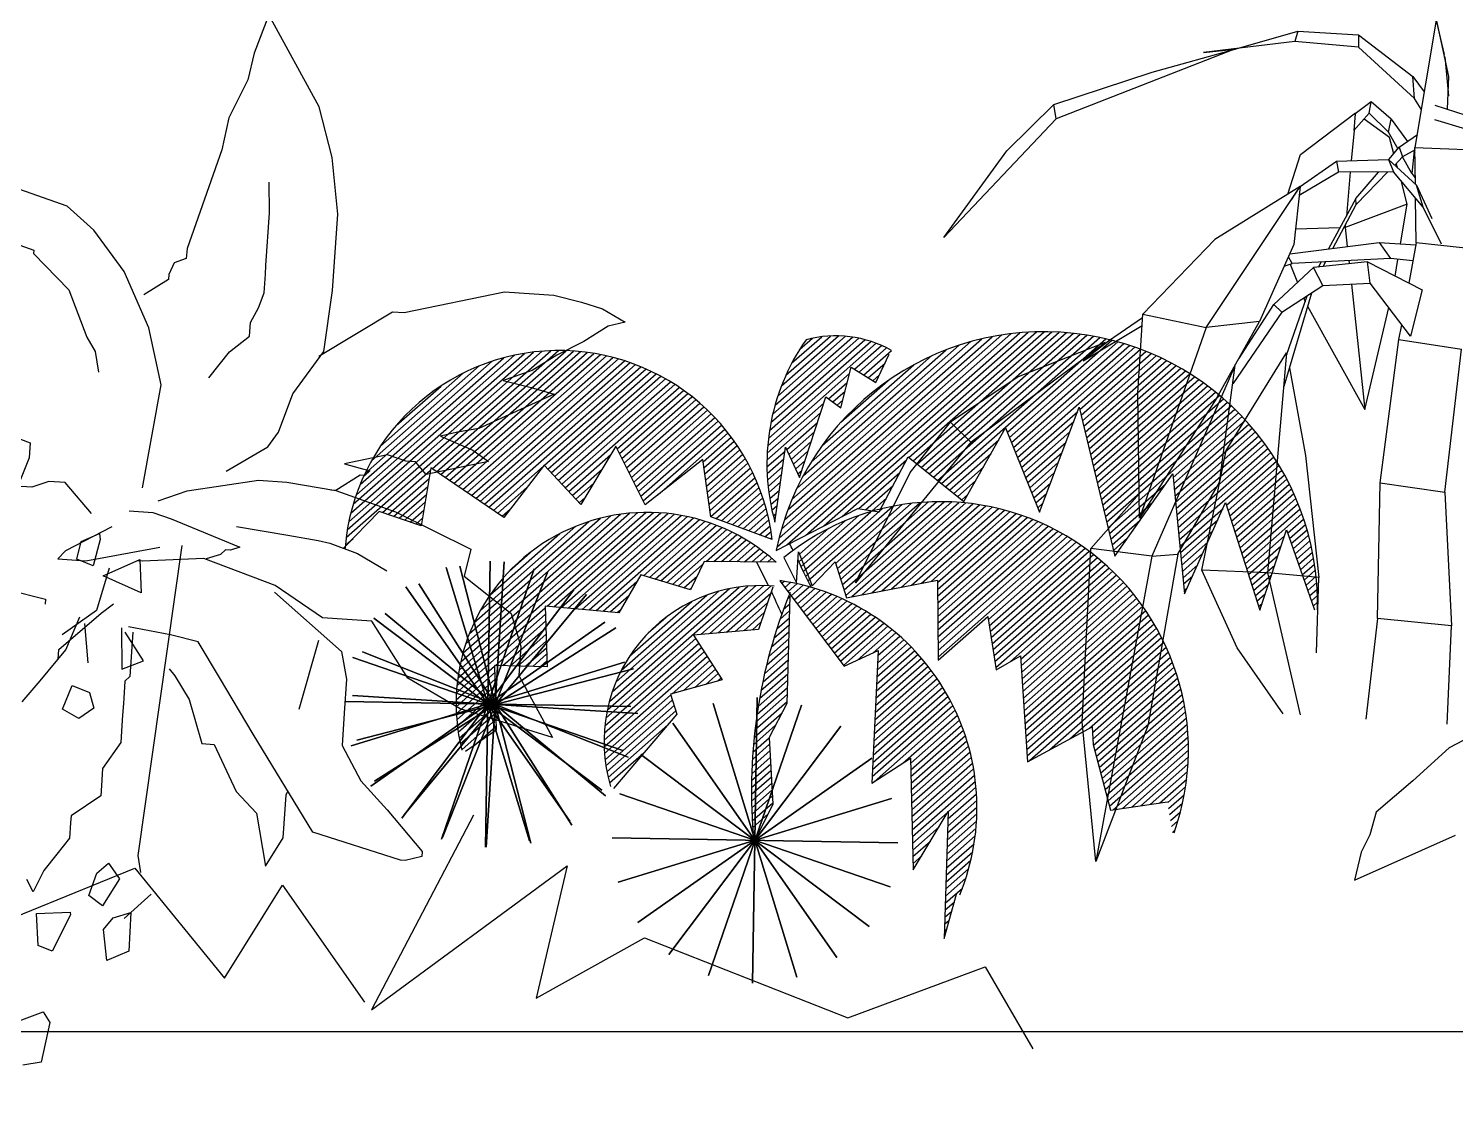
# Model space of a CAD drawing. Header units: millimetres. Extents: x 118878 to 201916, y 10986 to 20993.
# Drawn here: x 188718 to 188786.8, y 13838.7 to 13891.3 of the extents above; entities that cross this region are included whole.
import ezdxf

# ---------------------------------------------------------------- set-up
doc = ezdxf.new("R2010")
doc.units = ezdxf.units.MM
doc.header["$LTSCALE"] = 100
for name, color, linetype in [('0-DARPUSH', 213, 'Continuous'), ('HA', 1, 'Continuous'), ('TREE', 83, 'Continuous')]:
    doc.layers.add(name, color=color, linetype=linetype)

# ---------------------------------------------------------------- blocks, each defined once
blk = doc.blocks.new('*X68')
at = {"color": 0}
for p, q in [((8140.9, 2248.9), (8308.6, 2416.6)), ((8148, 2250.7), (8314.7, 2417.5)), ((8161.1, 2258.5), (8320.7, 2418.1)), ((8174.1, 2266.3), (8326.4, 2418.5)), ((8233.3, 2320.2), (8332, 2418.8)), ((8236.5, 2318), (8337.4, 2418.9)), ((8239.6, 2315.8), (8342.7, 2418.9)), ((8242.7, 2313.6), (8347.8, 2418.8)), ((8245.8, 2311.4), (8352.9, 2418.5)), ((8248.9, 2309.2), (8357.8, 2418.1)), ((8252.1, 2307.1), (8362.6, 2417.6)), ((8255.2, 2304.9), (8367.3, 2416.9)), ((8142, 2255.3), (8302.2, 2415.5)), ((8143.3, 2262), (8295.5, 2414.2)), ((8145, 2269), (8288.5, 2412.5)), ((8147.1, 2276.3), (8281.2, 2410.4)), ((8149.6, 2284.2), (8273.3, 2407.9)), ((8258.3, 2302.7), (8371.8, 2416.2)), ((8304.2, 2343.3), (8376.4, 2415.4)), ((8305.9, 2339.7), (8380.8, 2414.6)), ((8307.6, 2336.1), (8385.1, 2413.6)), ((8309.3, 2332.5), (8389.4, 2412.5)), ((8311, 2328.9), (8393.5, 2411.4)), ((8312.7, 2325.3), (8397.6, 2410.2)), ((8356.1, 2363.3), (8401.6, 2408.9)), ((8357.3, 2359.3), (8405.6, 2407.6)), ((8358.5, 2355.2), (8409.5, 2406.2)), ((8152.8, 2292.6), (8264.9, 2404.7)), ((8156.7, 2301.9), (8255.6, 2400.8)), ((8161.9, 2312.4), (8245.1, 2395.6)), ((8359.8, 2351.2), (8413.3, 2404.7)), ((8361, 2347.1), (8417.1, 2403.1)), ((8362.3, 2343), (8420.8, 2401.5)), ((8363.5, 2339), (8424.4, 2399.9)), ((8364.8, 2334.9), (8428, 2398.1)), ((8366, 2330.9), (8431.5, 2396.4)), ((8169.1, 2324.9), (8232.6, 2388.3)), ((8367.3, 2326.8), (8435, 2394.5)), ((8368.5, 2322.7), (8438.4, 2392.6)), ((8369.7, 2318.7), (8441.7, 2390.7)), ((8371, 2314.6), (8445, 2388.6)), ((8372.2, 2310.6), (8448.3, 2386.6)), ((8181.9, 2343), (8214.5, 2375.6)), ((8373.5, 2306.5), (8451.4, 2384.5)), ((8374.7, 2302.4), (8454.6, 2382.3)), ((8376, 2298.4), (8457.7, 2380.1)), ((8377.2, 2294.3), (8460.7, 2377.8)), ((8378.5, 2290.3), (8463.7, 2375.5)), ((8379.7, 2286.2), (8466.6, 2373.1)), ((8380.9, 2282.1), (8469.5, 2370.7)), ((8382.2, 2278.1), (8472.3, 2368.2)), ((8427.4, 2318), (8475.1, 2365.7)), ((8314.4, 2321.7), (8354.6, 2361.8)), ((8316.1, 2318.1), (8352.2, 2354.2)), ((8428.2, 2313.5), (8477.8, 2363.1)), ((8428.9, 2308.9), (8480.5, 2360.5)), ((8429.7, 2304.4), (8483.2, 2357.8)), ((8430.4, 2299.8), (8485.7, 2355.1)), ((8317.8, 2314.5), (8349.8, 2346.5)), ((8431.2, 2295.3), (8488.3, 2352.4)), ((8431.9, 2290.7), (8490.8, 2349.5)), ((8432.7, 2286.1), (8493.2, 2346.7)), ((8433.4, 2281.6), (8495.6, 2343.7)), ((8261.4, 2300.5), (8298.2, 2337.3)), ((8319.6, 2310.9), (8347.5, 2338.8)), ((8434.2, 2277), (8497.9, 2340.8)), ((8434.9, 2272.5), (8500.2, 2337.7)), ((8467.8, 2300.1), (8502.4, 2334.7)), ((8264.5, 2298.3), (8293.2, 2327)), ((8321.3, 2307.3), (8345.1, 2331.1)), ((8323, 2303.7), (8342.7, 2323.5)), ((8469.3, 2296.3), (8504.6, 2331.5)), ((8470.8, 2292.4), (8506.7, 2328.4)), ((8472.3, 2288.6), (8508.8, 2325.1)), ((8187.2, 2274), (8231.6, 2318.4)), ((8267.7, 2296.1), (8288.2, 2316.6)), ((8324.7, 2300.1), (8340.3, 2315.8)), ((8383.4, 2274), (8422.1, 2312.7)), ((8473.7, 2284.8), (8510.8, 2321.9)), ((8475.2, 2281), (8512.8, 2318.5)), ((8476.7, 2277.2), (8514.7, 2315.1)), ((8199, 2280.6), (8227.3, 2308.8)), ((8270.8, 2294), (8283.1, 2306.3)), ((8326.4, 2296.5), (8338, 2308.1)), ((8478.2, 2273.3), (8516.5, 2311.7)), ((8479.7, 2269.5), (8518.3, 2308.2)), ((8481.2, 2265.7), (8520.1, 2304.6)), ((8203.9, 2280.1), (8223, 2299.2)), ((8273.9, 2291.8), (8278.1, 2296)), ((8328.1, 2292.9), (8335.6, 2300.4)), ((8329.8, 2289.4), (8333.2, 2292.8)), ((8384.7, 2270), (8413.7, 2299)), ((8435.7, 2267.9), (8465.4, 2297.6)), ((8482.7, 2261.9), (8521.8, 2301)), ((8484.1, 2258.1), (8523.4, 2297.3)), ((8513.8, 2282.4), (8524.9, 2293.6)), ((8208.8, 2279.7), (8218.7, 2289.6)), ((8385.9, 2265.9), (8405.3, 2285.3)), ((8436.4, 2263.4), (8462.2, 2289.1)), ((8437.1, 2258.8), (8459, 2280.7)), ((8515.4, 2278.7), (8526.4, 2289.7)), ((8517, 2275), (8527.9, 2285.9)), ((8518.6, 2271.3), (8529.2, 2281.9)), ((8213.6, 2279.2), (8214.4, 2280)), ((8387.2, 2261.8), (8396.9, 2271.6)), ((8437.9, 2254.2), (8455.8, 2272.2)), ((8485.6, 2254.2), (8511.5, 2280.1)), ((8487.1, 2250.4), (8509.6, 2273)), ((8520.1, 2267.6), (8530.5, 2277.9)), ((8521.7, 2263.8), (8531.7, 2273.8)), ((8438.6, 2249.7), (8452.6, 2263.7)), ((8488.6, 2246.6), (8507.8, 2265.8)), ((8523.3, 2260.1), (8532.9, 2269.7)), ((8524.9, 2256.4), (8534, 2265.4)), ((8526.5, 2252.7), (8534.9, 2261.1)), ((8388.4, 2257.8), (8388.5, 2257.9)), ((8439.4, 2245.1), (8449.5, 2255.2)), ((8490.1, 2242.8), (8505.9, 2258.6)), ((8491.6, 2239), (8504, 2251.4)), ((8528, 2248.9), (8535.8, 2256.7)), ((8529.6, 2245.2), (8536.7, 2252.3)), ((8440.1, 2240.6), (8446.3, 2246.7)), ((8493, 2235.1), (8502.1, 2244.2)), ((8531.2, 2241.5), (8537.4, 2247.7)), ((8532.8, 2237.8), (8538, 2243)), ((8440.9, 2236), (8443.1, 2238.2)), ((8494.5, 2231.3), (8500.2, 2237)), ((8496, 2227.5), (8498.4, 2229.9)), ((8534.4, 2234.1), (8538.6, 2238.2)), ((8536, 2230.3), (8539, 2233.4))]:
    blk.add_line(p, q, dxfattribs=at)
blk = doc.blocks.new('*X69')
at = {"color": 0}
for p, q in [((8163.2, 2228.8), (8216, 2281.6)), ((8165.1, 2225.4), (8223.5, 2283.8)), ((8184.5, 2239.5), (8230.5, 2285.5)), ((8185.9, 2235.6), (8237.1, 2286.8)), ((8187.4, 2231.8), (8243.5, 2287.9)), ((8188.9, 2228), (8249.6, 2288.7)), ((8190.4, 2224.2), (8255.4, 2289.2)), ((8191.9, 2220.4), (8261.1, 2289.6)), ((8193.4, 2216.5), (8266.6, 2289.8)), ((8198, 2215.9), (8271.9, 2289.8)), ((8205.2, 2217.7), (8277.1, 2289.7)), ((8212.3, 2219.6), (8282.1, 2289.4)), ((8219.5, 2221.5), (8287, 2289)), ((8226.7, 2223.4), (8291.8, 2288.5)), ((8233.9, 2225.2), (8296.5, 2287.9)), ((8241.1, 2227.1), (8301.1, 2287.1)), ((8248.2, 2229), (8305.5, 2286.3)), ((8255.4, 2230.9), (8309.9, 2285.4)), ((8259.9, 2230.1), (8314.2, 2284.3)), ((8260.3, 2225.1), (8318.4, 2283.2)), ((8260.6, 2220.2), (8322.5, 2282)), ((8261, 2215.2), (8326.5, 2280.8)), ((8157.5, 2239), (8189.5, 2271.1)), ((8159.4, 2235.6), (8199.3, 2275.5)), ((8161.3, 2232.2), (8208, 2278.9)), ((8261.4, 2210.3), (8330.5, 2279.4)), ((8261.7, 2205.4), (8334.4, 2278)), ((8262.1, 2200.4), (8338.2, 2276.5)), ((8262.5, 2195.5), (8341.9, 2274.9)), ((8262.8, 2190.5), (8345.6, 2273.3)), ((8263.2, 2185.6), (8349.2, 2271.6)), ((8157.7, 2244.5), (8178, 2264.9)), ((8263.5, 2180.6), (8352.7, 2269.8)), ((8263.9, 2175.7), (8356.2, 2268)), ((8298.9, 2205.4), (8359.6, 2266.1)), ((8299.8, 2201), (8363, 2264.2)), ((8300.8, 2196.7), (8366.3, 2262.2)), ((8301.8, 2192.4), (8369.5, 2260.1)), ((8302.7, 2188), (8372.7, 2258)), ((8303.7, 2183.7), (8375.8, 2255.8)), ((8304.7, 2179.4), (8378.9, 2253.5)), ((8305.6, 2175), (8381.9, 2251.2)), ((8306.6, 2170.7), (8384.8, 2248.9)), ((8317, 2175.8), (8387.7, 2246.5)), ((8324.4, 2177.9), (8390.5, 2244)), ((8325, 2173.2), (8393.3, 2241.5)), ((8325.7, 2168.5), (8396, 2238.9)), ((8326.3, 2163.8), (8398.7, 2236.3)), ((8326.9, 2159.1), (8401.3, 2233.6)), ((8327.5, 2154.4), (8403.9, 2230.9)), ((8167, 2222), (8167.9, 2222.9)), ((8328.1, 2149.7), (8406.4, 2228.1)), ((8328.7, 2145), (8408.9, 2225.2)), ((8329.3, 2140.3), (8411.3, 2222.3)), ((8329.9, 2135.7), (8413.6, 2219.3)), ((8330.5, 2131), (8415.9, 2216.3)), ((8331.1, 2126.3), (8418.1, 2213.3)), ((8331.7, 2121.6), (8420.3, 2210.1)), ((8332.3, 2116.9), (8422.4, 2206.9)), ((8333, 2112.2), (8424.5, 2203.7)), ((8333.6, 2107.5), (8426.5, 2200.4)), ((8335.6, 2104.2), (8428.4, 2197)), ((8349.7, 2113), (8430.3, 2193.6)), ((8363.9, 2121.9), (8432.1, 2190.1)), ((8378, 2130.8), (8433.8, 2186.5)), ((8380.3, 2127.7), (8435.5, 2182.9)), ((8380.8, 2122.9), (8437.1, 2179.2)), ((8381.5, 2118.3), (8438.7, 2175.5)), ((8382.8, 2114.3), (8440.2, 2171.7)), ((8384.2, 2110.4), (8441.6, 2167.8)), ((8385.5, 2106.4), (8442.9, 2163.8)), ((8386.8, 2102.4), (8444.1, 2159.7)), ((8388.1, 2098.4), (8445.3, 2155.6)), ((8389.5, 2094.4), (8446.4, 2151.4)), ((8390.8, 2090.5), (8447.4, 2147.1)), ((8392.1, 2086.5), (8448.3, 2142.7)), ((8393.4, 2082.5), (8449.1, 2138.2)), ((8394.8, 2078.5), (8449.8, 2133.6)), ((8396.1, 2074.5), (8450.4, 2128.9)), ((8399.1, 2072.2), (8450.9, 2124.1)), ((8405.8, 2073.6), (8451.3, 2119.2)), ((8412.5, 2075), (8451.5, 2114.1)), ((8419.1, 2076.4), (8451.6, 2108.9)), ((8425.8, 2077.8), (8451.6, 2103.5)), ((8432.5, 2079.2), (8451.4, 2098)), ((8438.6, 2079.9), (8450.9, 2092.3)), ((8439.5, 2075.6), (8450.3, 2086.4)), ((8440.5, 2071.2), (8449.5, 2080.2)), ((8441.4, 2066.9), (8448.4, 2073.8)), ((8442.4, 2062.5), (8446.9, 2067.1)), ((8443.4, 2058.2), (8445.1, 2060))]:
    blk.add_line(p, q, dxfattribs=at)
blk = doc.blocks.new('*X73')
at = {"color": 0}
for p, q in [((8024.3, 2121.7), (8121.4, 2218.8)), ((8025.4, 2128.1), (8115, 2217.7)), ((8089.2, 2181.3), (8127.4, 2219.5)), ((8095.4, 2182.2), (8133.1, 2219.9)), ((8101.7, 2183.2), (8138.5, 2220)), ((8027.1, 2135.1), (8108, 2216.1)), ((8029.4, 2142.7), (8100.4, 2213.7)), ((8032.8, 2151.4), (8091.7, 2210.3)), ((8107.9, 2184.1), (8138.5, 2214.7)), ((8114.2, 2185.1), (8136.5, 2207.4)), ((8038.1, 2162.1), (8081, 2205)), ((8120.4, 2186), (8134.5, 2200.2)), ((8050.7, 2180), (8063.1, 2192.4)), ((8126.7, 2187), (8132.6, 2192.9)), ((8023.6, 2115.7), (8085.8, 2178)), ((8023.1, 2104.7), (8090.3, 2171.8)), ((8023.2, 2110.1), (8088.1, 2174.9)), ((8023.3, 2099.5), (8092.5, 2168.7)), ((8023.7, 2094.6), (8094.8, 2165.7)), ((8071, 2136.6), (8097, 2162.6)), ((8079.1, 2139.4), (8099.2, 2159.5)), ((8087.3, 2142.3), (8101.5, 2156.5)), ((8095.4, 2145.1), (8103.7, 2153.4)), ((8103.5, 2147.9), (8105.9, 2150.3)), ((8024.2, 2089.8), (8069.9, 2135.5)), ((8024.9, 2085.2), (8071.4, 2131.8)), ((8025.8, 2080.8), (8073, 2128)), ((8026.8, 2076.5), (8074.5, 2124.2)), ((8028, 2072.4), (8069.2, 2113.6)), ((8029.3, 2068.4), (8053.3, 2092.4))]:
    blk.add_line(p, q, dxfattribs=at)
blk = doc.blocks.new('*X74')
at = {"color": 0}
for p, q in [((8148.6, 2203.6), (8152.8, 2207.8)), ((8151, 2211.3), (8152.6, 2212.9)), ((8144.6, 2189), (8153.2, 2197.6)), ((8146.5, 2196.2), (8153, 2202.7)), ((8141.3, 2175.1), (8153.5, 2187.3)), ((8142.9, 2182), (8153.3, 2192.4)), ((8138.7, 2161.9), (8153.9, 2177.1)), ((8140, 2168.4), (8153.7, 2182.2)), ((8136.7, 2149.3), (8154.3, 2166.8)), ((8137.6, 2155.5), (8154.1, 2172)), ((8135.1, 2137.1), (8154.6, 2156.6)), ((8135.8, 2143.1), (8154.5, 2161.7)), ((8134, 2125.3), (8155, 2146.4)), ((8134.5, 2131.2), (8154.8, 2151.5)), ((8133.2, 2114), (8155.4, 2136.1)), ((8133.6, 2119.6), (8155.2, 2141.3)), ((8133, 2108.4), (8152.4, 2127.8)), ((8132.8, 2102.9), (8148.1, 2118.3)), ((8132.7, 2097.6), (8144, 2108.9)), ((8132.7, 2092.2), (8144.6, 2104.1)), ((8132.8, 2087), (8145.1, 2099.4)), ((8132.9, 2081.8), (8145.7, 2094.6)), ((8133.1, 2076.7), (8146.3, 2089.9)), ((8133.3, 2071.7), (8146.8, 2085.1)), ((8133.7, 2066.7), (8147.4, 2080.4)), ((8134, 2061.8), (8147.9, 2075.6)), ((8134.5, 2056.9), (8148.5, 2070.9)), ((8135, 2052.1), (8149, 2066.2)), ((8135.5, 2047.3), (8149.6, 2061.4)), ((8136.1, 2042.6), (8146.7, 2053.2))]:
    blk.add_line(p, q, dxfattribs=at)
blk = doc.blocks.new('*X72')
at = {"color": 0}
for p, q in [((7913.4, 2138.1), (8043.3, 2268)), ((7914, 2144), (8037.4, 2267.4)), ((7914.8, 2150.1), (8031.3, 2266.6)), ((7916, 2156.6), (8024.8, 2265.4)), ((7917.6, 2163.5), (8017.9, 2263.8)), ((7919.8, 2171), (8010.4, 2261.6)), ((7975.4, 2194.8), (8048.9, 2268.3)), ((7980.5, 2194.6), (8054.2, 2268.3)), ((7985.7, 2194.5), (8059.4, 2268.2)), ((7990.9, 2194.4), (8064.4, 2267.9)), ((7996, 2194.2), (8069.2, 2267.4)), ((8001.2, 2194.1), (8073.9, 2266.8)), ((8006.4, 2194), (8078.5, 2266.1)), ((8011.5, 2193.8), (8082.9, 2265.2)), ((8044.5, 2221.5), (8087.2, 2264.2)), ((8048.9, 2220.5), (8091.4, 2263.1)), ((8053.2, 2219.5), (8095.5, 2261.8)), ((8057.5, 2218.5), (8099.5, 2260.5)), ((7922.7, 2179.3), (8002.1, 2258.7)), ((7926.8, 2188.6), (7992.8, 2254.6)), ((8061.8, 2217.5), (8103.3, 2259.1)), ((8066.1, 2216.5), (8107.1, 2257.6)), ((8089.8, 2234.9), (8110.8, 2256)), ((8095.4, 2235.2), (8114.4, 2254.3)), ((8101, 2235.5), (8118, 2252.5)), ((8106.6, 2235.8), (8121.4, 2250.7)), ((7933, 2200.1), (7981.3, 2248.5)), ((8112.2, 2236.1), (8124.8, 2248.7)), ((8117.8, 2236.4), (8128.1, 2246.7)), ((8123.4, 2236.7), (8131.3, 2244.6)), ((8129, 2237), (8134.4, 2242.5)), ((8134.6, 2237.3), (8137.5, 2240.2)), ((7946.2, 2218.7), (7962.7, 2235.2)), ((8070.4, 2215.6), (8087.3, 2232.5)), ((8140.2, 2237.6), (8140.5, 2237.9)), ((8074.7, 2214.6), (8083.8, 2223.6)), ((8016.7, 2193.7), (8040, 2217)), ((8079, 2213.6), (8080.2, 2214.8)), ((8021.9, 2193.5), (8034.7, 2206.4)), ((7913.1, 2132.5), (7974.1, 2193.5)), ((7913.1, 2127.2), (7974.5, 2188.6)), ((8027, 2193.4), (8029.5, 2195.8)), ((7940.3, 2149.1), (7975, 2183.8)), ((7945.8, 2149.3), (7975.5, 2178.9)), ((7951.3, 2149.5), (7975.9, 2174.1)), ((7956.8, 2149.7), (7976.4, 2169.3)), ((7962.3, 2149.9), (7976.9, 2164.4)), ((7967.8, 2150.1), (7977.3, 2159.6)), ((7913.2, 2122), (7939.7, 2148.5)), ((7973.3, 2150.3), (7977.8, 2154.8)), ((7913.5, 2117), (7940.1, 2143.6)), ((7914, 2112.2), (7940.6, 2138.7)), ((7914.6, 2107.5), (7941, 2133.9)), ((7915.3, 2102.9), (7941.4, 2129)), ((7916.2, 2098.5), (7941.9, 2124.2)), ((7917.2, 2094.2), (7942.3, 2119.3)), ((7918.3, 2090), (7942.8, 2114.4)), ((7919.6, 2085.9), (7943.2, 2109.6)), ((7928.2, 2089.3), (7943.6, 2104.7))]:
    blk.add_line(p, q, dxfattribs=at)
blk = doc.blocks.new('*X70')
at = {"color": 0}
for p, q in [((8146.1, 2222.4), (8147.8, 2224)), ((8148.6, 2219.5), (8152.5, 2223.4)), ((8151, 2216.6), (8157.2, 2222.8)), ((8153.5, 2213.8), (8161.7, 2222)), ((8155.9, 2210.9), (8166.2, 2221.2)), ((8158.4, 2208.1), (8170.5, 2220.2)), ((8160.8, 2205.2), (8174.7, 2219.1)), ((8163.3, 2202.4), (8178.9, 2218)), ((8165.7, 2199.5), (8182.9, 2216.7)), ((8168.2, 2196.6), (8186.9, 2215.4)), ((8170.6, 2193.8), (8190.8, 2214)), ((8173.1, 2190.9), (8194.6, 2212.5)), ((8175.5, 2188.1), (8198.3, 2210.9)), ((8177.9, 2185.2), (8202, 2209.3)), ((8180.4, 2182.4), (8205.6, 2207.6)), ((8182.8, 2179.5), (8209.1, 2205.8)), ((8185.3, 2176.7), (8212.6, 2203.9)), ((8187.7, 2173.8), (8216, 2202)), ((8190.2, 2170.9), (8219.3, 2200)), ((8192.6, 2168.1), (8222.5, 2198)), ((8195.1, 2165.2), (8225.7, 2195.9)), ((8205, 2169.8), (8228.9, 2193.7)), ((8216.2, 2175.8), (8231.9, 2191.5)), ((8219.8, 2174), (8234.9, 2189.2)), ((8219.9, 2168.8), (8237.9, 2186.8)), ((8220, 2163.6), (8240.8, 2184.4)), ((8220, 2158.4), (8243.6, 2181.9)), ((8220.1, 2153.1), (8246.4, 2179.4)), ((8220.2, 2147.9), (8249.1, 2176.8)), ((8220.3, 2142.7), (8251.7, 2174.1)), ((8220.4, 2137.5), (8254.3, 2171.4)), ((8220.4, 2132.2), (8256.9, 2168.7)), ((8220.5, 2127), (8259.3, 2165.8)), ((8220.6, 2121.8), (8261.7, 2162.9)), ((8220.7, 2116.6), (8264.1, 2160)), ((8220.7, 2111.3), (8266.4, 2157)), ((8220.8, 2106.1), (8268.6, 2153.9)), ((8220.9, 2100.9), (8270.8, 2150.8)), ((8221, 2095.7), (8272.9, 2147.6)), ((8221, 2090.4), (8274.9, 2144.3)), ((8221.1, 2085.2), (8276.9, 2141)), ((8222.8, 2081.6), (8278.8, 2137.6)), ((8243, 2096.5), (8280.7, 2134.1)), ((8248.7, 2096.8), (8282.5, 2130.6)), ((8249.1, 2092), (8284.2, 2127)), ((8249.5, 2087.1), (8285.8, 2123.4)), ((8249.9, 2082.2), (8287.4, 2119.6)), ((8250.4, 2077.3), (8288.8, 2115.8)), ((8250.8, 2072.5), (8290.3, 2111.9)), ((8251.2, 2067.6), (8291.6, 2107.9)), ((8251.7, 2062.7), (8292.8, 2103.9)), ((8252.1, 2057.8), (8294, 2099.7)), ((8252.5, 2052.9), (8295, 2095.5)), ((8252.9, 2048.1), (8296, 2091.1)), ((8253.4, 2043.2), (8296.9, 2086.7)), ((8278.4, 2062.9), (8297.6, 2082.2)), ((8278.5, 2057.8), (8298.3, 2077.5)), ((8278.7, 2052.6), (8298.8, 2072.7)), ((8253.8, 2038.3), (8278, 2062.5)), ((8278.8, 2047.5), (8299.2, 2067.8)), ((8279, 2042.3), (8299.5, 2062.8)), ((8254.2, 2033.4), (8272.4, 2051.6)), ((8279.2, 2037.2), (8299.6, 2057.6)), ((8279.3, 2032), (8299.5, 2052.2)), ((8254.6, 2028.6), (8266.7, 2040.6)), ((8279.5, 2026.9), (8299.3, 2046.7)), ((8279.6, 2021.7), (8298.8, 2040.9)), ((8255.1, 2023.7), (8261.1, 2029.7)), ((8279.8, 2016.6), (8298.2, 2035)), ((8280, 2011.5), (8297.2, 2028.7)), ((8280.1, 2006.3), (8296, 2022.2)), ((8280.3, 2001.2), (8294.4, 2015.3)), ((8280.4, 1996), (8292.3, 2007.9)), ((8280.6, 1990.9), (8287.1, 1997.4)), ((8280.7, 1985.7), (8285.6, 1990.6)), ((8280.9, 1980.6), (8284.2, 1983.9)), ((8281.1, 1975.4), (8282.7, 1977.1)), ((8281.2, 1970.3), (8281.2, 1970.3))]:
    blk.add_line(p, q, dxfattribs=at)
blk = doc.blocks.new('*X75')
at = {"color": 0}
for p, q in [((8134.5, 2359.2), (8181.3, 2406)), ((8136.7, 2366.7), (8176, 2406)), ((8129.6, 2327.8), (8204.1, 2402.3)), ((8130, 2333.5), (8199.9, 2403.4)), ((8130.7, 2339.5), (8195.6, 2404.4)), ((8131.6, 2345.7), (8191.1, 2405.2)), ((8132.9, 2352.3), (8186.3, 2405.7)), ((8139.5, 2374.8), (8170.2, 2405.5)), ((8143.1, 2383.8), (8164, 2404.6)), ((8148.3, 2394.2), (8157.1, 2403)), ((8189.4, 2382.3), (8208, 2400.9)), ((8192.8, 2380.4), (8211.8, 2399.4)), ((8196.3, 2378.5), (8215.5, 2397.8)), ((8199.7, 2376.7), (8211.4, 2388.3)), ((8129.4, 2322.3), (8186, 2378.9)), ((8203.2, 2374.8), (8207.8, 2379.5)), ((8171.8, 2359.4), (8184.7, 2372.3)), ((8175.1, 2357.4), (8183.5, 2365.8)), ((8129.4, 2317), (8168.5, 2356.1)), ((8178.4, 2355.3), (8182.2, 2359.2)), ((8129.5, 2311.8), (8166.6, 2348.9)), ((8143.5, 2320.4), (8164.8, 2341.7)), ((8145.3, 2317), (8162.9, 2334.6)), ((8147.2, 2313.5), (8161, 2327.4)), ((8129.8, 2306.8), (8142.4, 2319.3)), ((8130.3, 2302), (8141.9, 2313.6)), ((8149, 2310.1), (8159.1, 2320.2)), ((8150.8, 2306.6), (8157.2, 2313)), ((8130.9, 2297.2), (8141.5, 2307.8)), ((8131.6, 2292.6), (8141, 2302.1)), ((8152.7, 2303.1), (8155.4, 2305.8)), ((8132.4, 2288.2), (8140.5, 2296.3)), ((8133.3, 2283.8), (8140.1, 2290.5)), ((8134.4, 2279.5), (8139.6, 2284.8)), ((8135.5, 2275.4), (8139.2, 2279)), ((8136.7, 2271.3), (8138.7, 2273.3)), ((8138, 2267.3), (8138.3, 2267.5))]:
    blk.add_line(p, q, dxfattribs=at)
blk = doc.blocks.new('*X71')
at = {"color": 0}
for p, q in [((7825.2, 2235.6), (7972, 2382.3)), ((7825.7, 2241.4), (7966.2, 2381.8)), ((7826.5, 2247.4), (7960.1, 2381)), ((7827.5, 2253.7), (7953.8, 2380)), ((7828.9, 2260.4), (7947.1, 2378.6)), ((7830.7, 2267.5), (7940, 2376.8)), ((7885, 2290), (7977.5, 2382.5)), ((7888.3, 2288), (7982.9, 2382.6)), ((7891.6, 2286.1), (7988.1, 2382.5)), ((7895, 2284.1), (7993.1, 2382.2)), ((7898.3, 2282.1), (7998, 2381.8)), ((7901.6, 2280.1), (8002.8, 2381.3)), ((7905, 2278.2), (8007.4, 2380.6)), ((7908.3, 2276.2), (8011.9, 2379.8)), ((7911.7, 2274.2), (8016.3, 2378.9)), ((7915, 2272.3), (8020.6, 2377.9)), ((7918.3, 2270.3), (8024.8, 2376.8)), ((7921.7, 2268.3), (8028.9, 2375.6)), ((7833, 2275.2), (7932.3, 2374.5)), ((7836.1, 2283.5), (7924, 2371.4)), ((7840.2, 2293), (7914.5, 2367.3)), ((7925, 2266.4), (8032.9, 2374.3)), ((7928.3, 2264.4), (8036.8, 2372.9)), ((7966.9, 2297.7), (8040.6, 2371.4)), ((7969.6, 2295.1), (8044.4, 2369.8)), ((7972.3, 2292.5), (8048, 2368.2)), ((7975.1, 2289.9), (8051.6, 2366.5)), ((7977.8, 2287.3), (8055.2, 2364.7)), ((7846.1, 2304.2), (7903.3, 2361.4)), ((7980.5, 2284.7), (8058.6, 2362.9)), ((7983.2, 2282.2), (8062, 2360.9)), ((8019.4, 2313), (8065.3, 2358.9)), ((8021.3, 2309.7), (8068.5, 2356.9)), ((8023.3, 2306.3), (8071.7, 2354.7)), ((7856.6, 2319.9), (7887.6, 2350.9)), ((8025.2, 2303), (8074.8, 2352.5)), ((8027.2, 2299.6), (8077.8, 2350.3)), ((8029.2, 2296.3), (8080.8, 2347.9)), ((8031.1, 2292.9), (8083.7, 2345.6)), ((8033.1, 2289.6), (8086.6, 2343.1)), ((8035, 2286.3), (8089.4, 2340.6)), ((8037, 2282.9), (8092.1, 2338)), ((8039, 2279.6), (8094.7, 2335.3)), ((8040.9, 2276.2), (8097.3, 2332.6)), ((8051.4, 2281.4), (8099.8, 2329.9)), ((8082.9, 2307.6), (8102.3, 2327)), ((8083.8, 2303.2), (8104.7, 2324.1)), ((8084.7, 2298.8), (8107.1, 2321.2)), ((8085.6, 2294.4), (8109.3, 2318.1)), ((8086.5, 2290), (8111.5, 2315)), ((8087.4, 2285.6), (8113.7, 2311.9)), ((7985.9, 2279.6), (8015, 2308.6)), ((8088.3, 2281.2), (8115.7, 2308.6)), ((8089.2, 2276.8), (8117.8, 2305.3)), ((8090.2, 2272.4), (8119.7, 2302)), ((7931.7, 2262.4), (7966.3, 2297)), ((7988.6, 2277), (8009.3, 2297.6)), ((8091.1, 2268), (8121.6, 2298.5)), ((8094.9, 2266.6), (8123.3, 2295)), ((8099, 2265.4), (8125.1, 2291.4)), ((7850.6, 2255.6), (7883.7, 2288.7)), ((7854.8, 2254.5), (7883.1, 2282.8)), ((7935, 2260.5), (7955.1, 2280.6)), ((7991.4, 2274.4), (8003.7, 2286.7)), ((8103.1, 2264.2), (8126.7, 2287.8)), ((8107.2, 2262.9), (8128.3, 2284)), ((7859, 2253.4), (7882.5, 2276.9)), ((7863.1, 2252.2), (7881.9, 2271)), ((7994.1, 2271.8), (7998, 2275.7)), ((8111.3, 2261.7), (8129.7, 2280.2)), ((8115.3, 2260.5), (8131.1, 2276.3)), ((8119.4, 2259.3), (8132.5, 2272.3)), ((7867.3, 2251.1), (7881.3, 2265.1)), ((7938.3, 2258.5), (7943.9, 2264.1)), ((8123.5, 2258), (8133.7, 2268.2)), ((8127.6, 2256.8), (8134.8, 2264)), ((8131.6, 2255.6), (8135.8, 2259.8)), ((7871.4, 2250), (7880.7, 2259.2)), ((7875.6, 2248.8), (7880.1, 2253.3)), ((8135.7, 2254.4), (8136.7, 2255.4)), ((7825, 2230), (7830.3, 2235.4))]:
    blk.add_line(p, q, dxfattribs=at)
blk = doc.blocks.new('A$C500044CD')
at = {"layer": 'TREE', "linetype": 'ByBlock'}
for p, q in [((1.32993, 0.68153), (1.33837, 0.65411)), ((1.34167, 0.642), (1.33103, 0.67955)), ((1.3325, 0.67316), (1.32516, 0.60082)), ((1.22257, 0.65026), (1.25524, 0.66204)), ((1.25524, 0.66204), (1.25395, 0.6561)), ((1.25524, 0.66204), (1.28955, 0.66215)), ((1.28955, 0.66215), (1.28992, 0.65521)), ((1.28955, 0.66215), (1.32148, 0.64057)), ((1.25395, 0.6561), (1.20293, 0.64663)), ((1.28992, 0.65521), (1.25395, 0.6561)), ((1.32314, 0.62835), (1.28992, 0.65521)), ((1.33874, 0.65279), (1.34186, 0.63308)), ((1.22037, 0.6496), (1.12255, 0.60423)), ((1.17485, 0.63385), (1.22257, 0.65026)), ((1.20293, 0.64663), (1.22073, 0.6496)), ((1.22073, 0.6496), (1.22037, 0.6496)), ((1.32148, 0.64057), (1.32846, 0.63242)), ((1.32314, 0.62835), (1.32148, 0.64057)), ((1.34204, 0.6235), (1.34167, 0.642)), ((1.12072, 0.61216), (1.17485, 0.63385)), ((1.32736, 0.62251), (1.32314, 0.62835)), ((1.34186, 0.63308), (1.34222, 0.6311)), ((1.29891, 0.62493), (1.29047, 0.61756)), ((1.29818, 0.61855), (1.29891, 0.62493)), ((1.31084, 0.61591), (1.29891, 0.62493)), ((1.33488, 0.62537), (1.35268, 0.62086)), ((1.09594, 0.58452), (1.12072, 0.61216)), ((1.12255, 0.60423), (1.12072, 0.61216)), ((1.26111, 0.59278), (1.29065, 0.61822)), ((1.29029, 0.6082), (1.29818, 0.61855)), ((1.29047, 0.61756), (1.29029, 0.6082)), ((1.29065, 0.61822), (1.29102, 0.618)), ((1.29065, 0.61822), (1.29065, 0.61767)), ((1.31047, 0.60555), (1.29561, 0.61502)), ((1.29818, 0.61855), (1.30974, 0.60853)), ((1.30974, 0.60853), (1.31084, 0.61591)), ((1.31084, 0.61591), (1.32075, 0.6039)), ((1.35305, 0.61293), (1.33543, 0.61701)), ((1.12255, 0.60423), (1.06364, 0.53343)), ((1.29047, 0.60831), (1.28992, 0.59113)), ((1.3158, 0.59939), (1.30974, 0.60853)), ((1.31359, 0.59653), (1.31047, 0.60555)), ((1.31635, 0.60038), (1.32607, 0.60831)), ((1.31102, 0.59311), (1.31635, 0.60038)), ((1.31855, 0.5952), (1.31451, 0.59025)), ((1.31635, 0.60038), (1.31855, 0.5952)), ((1.32534, 0.5995), (1.31855, 0.5952)), ((1.32442, 0.58618), (1.31855, 0.59509)), ((1.32479, 0.59884), (1.32442, 0.58618)), ((1.32552, 0.59796), (1.3246, 0.59906)), ((1.32516, 0.60082), (1.35856, 0.6017)), ((1.32681, 0.58012), (1.32516, 0.60082)), ((1.25542, 0.5701), (1.26111, 0.59278)), ((1.26203, 0.57483), (1.28166, 0.59036)), ((1.28166, 0.59036), (1.31084, 0.59322)), ((1.28166, 0.59036), (1.28313, 0.5843)), ((1.31084, 0.59322), (1.31396, 0.5864)), ((1.31084, 0.59322), (1.32736, 0.57968)), ((1.31616, 0.58893), (1.31525, 0.59124)), ((1.06364, 0.53343), (1.09594, 0.58452)), ((1.28313, 0.5843), (1.26184, 0.56977)), ((1.31396, 0.5864), (1.28313, 0.5843)), ((1.28974, 0.58474), (1.28919, 0.55986)), ((1.29377, 0.5701), (1.30552, 0.58573)), ((1.31084, 0.58618), (1.29414, 0.56669)), ((1.33195, 0.56768), (1.31396, 0.5864)), ((1.32277, 0.56867), (1.31855, 0.58177)), ((1.32442, 0.58618), (1.32644, 0.58386)), ((1.32736, 0.57968), (1.33727, 0.56151)), ((1.33195, 0.56768), (1.32736, 0.57968)), ((1.21431, 0.49225), (1.26203, 0.57483)), ((1.26203, 0.57483), (1.21596, 0.54213)), ((1.25762, 0.56702), (1.26203, 0.57483)), ((1.26203, 0.57483), (1.26056, 0.54213)), ((1.32919, 0.54742), (1.32736, 0.57241)), ((1.29377, 0.5701), (1.28019, 0.54081)), ((1.28258, 0.54125), (1.29414, 0.56669)), ((1.32277, 0.56867), (1.28882, 0.55336)), ((1.29414, 0.56669), (1.29377, 0.5701)), ((1.32057, 0.54621), (1.32277, 0.56867)), ((1.34351, 0.54742), (1.33195, 0.56768)), ((1.28882, 0.55336), (1.289, 0.55523)), ((1.28588, 0.55303), (1.26111, 0.55072)), ((1.28882, 0.55336), (1.28808, 0.55325)), ((1.28882, 0.55336), (1.29065, 0.54279)), ((1.32919, 0.54742), (1.32662, 0.5244)), ((1.36241, 0.54587), (1.32919, 0.54742)), ((1.21596, 0.54213), (1.17816, 0.49754)), ((1.26056, 0.54213), (1.24404, 0.49754)), ((1.25872, 0.53674), (1.30846, 0.54621)), ((1.30846, 0.54621), (1.32919, 0.54621)), ((1.30846, 0.54621), (1.31543, 0.53762)), ((1.25597, 0.52947), (1.26037, 0.53134)), ((1.26037, 0.53134), (1.25799, 0.53497)), ((1.25927, 0.53079), (1.26404, 0.52077)), ((1.31543, 0.53762), (1.26037, 0.53134)), ((1.30258, 0.53497), (1.27249, 0.5298)), ((1.27524, 0.53024), (1.27652, 0.5331)), ((1.27891, 0.53343), (1.27762, 0.53057)), ((1.29212, 0.53486), (1.29249, 0.5331)), ((1.30478, 0.52297), (1.30258, 0.53497)), ((1.30258, 0.53497), (1.33433, 0.5211)), ((1.32809, 0.53707), (1.31543, 0.53762)), ((1.31873, 0.52793), (1.31965, 0.5374)), ((1.27249, 0.5298), (1.25156, 0.50767)), ((1.27836, 0.52011), (1.27249, 0.5298)), ((1.27836, 0.52011), (1.30478, 0.52297)), ((1.32938, 0.49467), (1.30478, 0.52297)), ((1.25634, 0.50359), (1.27836, 0.52011)), ((1.2723, 0.51537), (1.26001, 0.46186)), ((1.29432, 0.52176), (1.30644, 0.45184)), ((1.33433, 0.5211), (1.32938, 0.49467)), ((1.23376, 0.47584), (1.25156, 0.50767)), ((1.25156, 0.50767), (1.25634, 0.50359)), ((1.26037, 0.47959), (1.26992, 0.51372)), ((1.26808, 0.51229), (1.269, 0.51031)), ((1.27047, 0.50789), (1.30644, 0.45184)), ((1.30644, 0.45184), (1.31616, 0.50998)), ((1.25634, 0.50359), (1.23119, 0.46164)), ((1.32295, 0.49236), (1.32405, 0.50084)), ((1.14641, 0.46913), (1.17816, 0.49115)), ((1.17816, 0.49555), (1.15981, 0.48124)), ((1.17816, 0.49754), (1.21431, 0.49225)), ((1.17816, 0.45327), (1.17816, 0.49754)), ((1.21431, 0.49225), (1.18366, 0.3828)), ((1.24404, 0.49754), (1.21431, 0.49225)), ((1.22275, 0.45327), (1.24404, 0.49754)), ((1.31763, 0.41132), (1.32295, 0.49236)), ((1.32295, 0.49236), (1.35856, 0.48928)), ((1.35415, 0.40835), (1.35856, 0.48928)), ((1.08622, 0.41958), (1.15815, 0.48025)), ((1.15815, 0.48025), (1.11044, 0.4579)), ((1.15981, 0.48124), (1.14641, 0.46913)), ((1.22991, 0.42398), (1.26037, 0.48102)), ((1.26037, 0.48102), (1.25744, 0.35671)), ((1.26037, 0.48102), (1.26074, 0.48025)), ((1.23119, 0.47045), (1.19192, 0.36188)), ((1.22734, 0.4057), (1.23193, 0.47221)), ((1.26258, 0.47265), (1.27469, 0.42398)), ((1.11044, 0.4579), (1.07392, 0.43004)), ((1.18366, 0.3828), (1.17816, 0.45327)), ((1.22275, 0.45327), (1.18366, 0.3828)), ((1.05318, 0.40042), (1.07392, 0.43004)), ((1.07392, 0.43004), (1.08622, 0.41958)), ((1.08622, 0.41958), (1.02639, 0.33644)), ((1.08511, 0.41782), (1.08713, 0.42013)), ((1.08622, 0.41958), (1.0897, 0.42244)), ((1.08713, 0.42013), (1.08622, 0.41958)), ((1.08915, 0.422), (1.08713, 0.42013)), ((1.22055, 0.35582), (1.22991, 0.42398)), ((1.27469, 0.42398), (1.28643, 0.35582)), ((1.32093, 0.3349), (1.31763, 0.41132)), ((1.31763, 0.41132), (1.35415, 0.40835)), ((1.20642, 0.36408), (1.22734, 0.4057)), ((1.35415, 0.40835), (1.36278, 0.33347)), ((1.02639, 0.33644), (1.05318, 0.40042)), ((1.15742, 0.36408), (1.18275, 0.39679)), ((1.19192, 0.36188), (1.15742, 0.36408)), ((1.15871, 0.26652), (1.15742, 0.36408)), ((1.19192, 0.36188), (1.17137, 0.18846)), ((1.19192, 0.36188), (1.20642, 0.36408)), ((1.20642, 0.36408), (1.19559, 0.26652)), ((1.25744, 0.35671), (1.22055, 0.35582)), ((1.24312, 0.31354), (1.22055, 0.35582)), ((1.28643, 0.35582), (1.25744, 0.35671)), ((1.25744, 0.35671), (1.28093, 0.27809)), ((1.2879, 0.31354), (1.28643, 0.35582)), ((1.32093, 0.3349), (1.318, 0.27809)), ((1.36278, 0.33347), (1.32093, 0.3349)), ((1.36388, 0.27809), (1.36278, 0.33347)), ((1.2712, 0.27809), (1.24312, 0.31354)), ((1.17137, 0.18846), (1.15871, 0.26652)), ((1.19559, 0.26652), (1.17137, 0.18846))]:
    blk.add_line(p, q, dxfattribs=at)
at = {"layer": 'TREE'}
for p, q in [((0.6764, 0.63457), (0.66969, 0.61255)), ((0.70797, 0.58459), (0.6764, 0.63457)), ((0.66969, 0.61255), (0.66699, 0.59722)), ((0.66699, 0.59722), (0.65763, 0.5752)), ((0.71713, 0.55676), (0.70797, 0.58459)), ((0.65763, 0.5752), (0.65492, 0.557)), ((0.65492, 0.557), (0.63881, 0.5005)), ((0.7223, 0.5251), (0.71713, 0.55676)), ((0.68391, 0.52333), (0.68265, 0.54059)), ((0.68379, 0.49361), (0.68391, 0.52333)), ((0.72213, 0.48196), (0.7223, 0.5251)), ((0.63881, 0.5005), (0.63879, 0.49474)), ((0.63216, 0.49189), (0.62948, 0.48519)), ((0.63879, 0.49474), (0.63216, 0.49189)), ((0.68377, 0.48882), (0.68379, 0.49361)), ((0.62947, 0.48232), (0.6162, 0.47278)), ((0.62948, 0.48519), (0.62947, 0.48232)), ((0.62947, 0.48232), (0.62947, 0.48232)), ((0.68373, 0.47827), (0.68377, 0.48882)), ((0.76313, 0.47221), (0.81879, 0.48733)), ((0.81879, 0.48733), (0.84658, 0.48722)), ((0.84658, 0.48722), (0.86246, 0.48429)), ((0.86246, 0.48429), (0.87436, 0.48136)), ((0.68105, 0.46965), (0.68373, 0.47827)), ((0.71935, 0.44745), (0.72213, 0.48196)), ((0.87436, 0.48136), (0.88757, 0.4746)), ((0.88757, 0.4746), (0.87829, 0.47176)), ((0.6162, 0.47278), (0.6162, 0.47278)), ((0.67704, 0.46104), (0.68105, 0.46965)), ((0.71669, 0.44459), (0.75651, 0.47223)), ((0.75651, 0.47223), (0.76313, 0.47221)), ((0.75651, 0.47223), (0.75651, 0.47223)), ((0.87829, 0.47176), (0.86502, 0.46222)), ((1.03054, 0.44965), (1.03713, 0.46613)), ((0.67701, 0.45337), (0.67704, 0.46104)), ((0.86502, 0.46222), (0.85042, 0.45365)), ((0.66639, 0.44382), (0.67701, 0.45337)), ((0.85042, 0.45365), (0.83715, 0.44412)), ((1.01188, 0.43427), (1.01627, 0.45734)), ((1.01627, 0.45734), (1.03054, 0.44965)), ((0.65574, 0.42853), (0.66639, 0.44382)), ((0.70337, 0.42259), (0.71935, 0.44745)), ((0.83715, 0.44412), (0.82124, 0.43747)), ((1.12714, 0.38264), (1.1458, 0.44306)), ((1.1458, 0.44306), (1.17105, 0.36068)), ((0.82124, 0.43747), (0.83711, 0.43453)), ((0.82124, 0.43747), (0.82124, 0.43747)), ((0.83711, 0.43453), (0.85034, 0.4316)), ((0.99103, 0.39363), (1.0031, 0.43976)), ((1.0031, 0.43976), (1.01188, 0.43427)), ((0.85034, 0.4316), (0.80922, 0.40971)), ((1.08433, 0.38594), (1.10519, 0.42878)), ((1.10519, 0.42878), (1.12714, 0.38264)), ((0.69667, 0.40056), (0.70337, 0.42259)), ((0.97889, 0.36764), (0.98224, 0.4101)), ((0.98224, 0.4101), (0.99103, 0.39363)), ((0.79729, 0.40688), (0.78802, 0.40404)), ((0.78802, 0.40404), (0.80652, 0.39726)), ((0.80922, 0.40971), (0.79729, 0.40688)), ((0.88674, 0.40461), (0.86918, 0.37056)), ((0.9054, 0.37276), (0.88674, 0.40461)), ((1.03713, 0.37715), (1.0514, 0.40901)), ((1.0514, 0.40901), (1.08433, 0.38594)), ((1.17105, 0.36068), (1.20069, 0.40901)), ((1.20069, 0.40901), (1.21167, 0.342)), ((0.69134, 0.39196), (0.69667, 0.40056)), ((0.80652, 0.39726), (0.81577, 0.39147)), ((0.93614, 0.40022), (0.9054, 0.37276)), ((0.94273, 0.36836), (0.93614, 0.40022)), ((1.21167, 0.342), (1.23142, 0.39473)), ((1.23142, 0.39473), (1.25448, 0.33541)), ((0.66877, 0.3767), (0.69134, 0.39196)), ((0.75885, 0.39169), (0.73499, 0.38507)), ((0.76942, 0.38878), (0.75885, 0.39169)), ((0.77472, 0.38875), (0.76942, 0.38878)), ((0.78131, 0.38202), (0.77472, 0.38875)), ((0.78356, 0.38594), (0.78027, 0.35299)), ((0.81577, 0.39147), (0.78131, 0.38202)), ((0.82637, 0.36068), (0.78356, 0.38594)), ((0.84723, 0.39143), (0.82637, 0.36068)), ((0.86918, 0.37056), (0.84723, 0.39143)), ((0.74424, 0.37929), (0.73096, 0.36975)), ((0.73499, 0.38507), (0.74954, 0.38214)), ((0.73499, 0.38507), (0.73499, 0.38507)), ((0.74688, 0.37928), (0.74424, 0.37929)), ((0.74954, 0.38214), (0.74688, 0.37928)), ((0.98064, 0.35186), (1.02505, 0.37825)), ((1.02505, 0.37825), (1.03713, 0.37715)), ((1.25448, 0.33541), (1.26655, 0.38155)), ((1.26655, 0.38155), (1.28521, 0.33761)), ((0.64755, 0.36432), (0.68729, 0.3728)), ((0.68729, 0.3728), (0.70318, 0.37273)), ((0.70318, 0.37273), (0.73096, 0.36975)), ((0.73096, 0.36975), (0.72831, 0.36976)), ((0.73096, 0.36975), (0.76534, 0.36003)), ((0.63164, 0.35767), (0.64755, 0.36432)), ((0.97797, 0.35778), (0.94273, 0.36836)), ((0.75612, 0.35958), (0.73746, 0.33761)), ((0.78027, 0.35299), (0.75612, 0.35958)), ((0.76534, 0.36003), (0.80895, 0.34164)), ((0.61572, 0.35102), (0.62896, 0.35097)), ((0.62896, 0.35097), (0.63954, 0.34806)), ((0.63954, 0.34806), (0.6792, 0.33448)), ((0.6766, 0.34599), (0.70571, 0.343)), ((0.97676, 0.34859), (0.97657, 0.34854)), ((0.98519, 0.3481), (0.99322, 0.33431)), ((0.99322, 0.33431), (0.99322, 0.35189)), ((0.99322, 0.35189), (1.002, 0.33321)), ((1.002, 0.33321), (1.01408, 0.34749)), ((1.01408, 0.34749), (1.02176, 0.32772)), ((0.70571, 0.343), (0.72291, 0.34102)), ((0.72291, 0.34102), (0.72952, 0.34004)), ((0.72952, 0.34004), (0.74539, 0.33518)), ((0.80895, 0.34164), (0.80625, 0.32631)), ((0.94053, 0.3431), (0.93395, 0.32662)), ((0.98094, 0.34523), (0.94053, 0.3431)), ((1.02176, 0.32772), (1.07226, 0.3409)), ((1.07226, 0.3409), (1.07555, 0.29587)), ((0.66859, 0.32973), (0.66064, 0.32688)), ((0.67125, 0.33259), (0.66859, 0.32973)), ((0.6739, 0.33258), (0.67125, 0.33259)), ((0.6792, 0.33448), (0.6739, 0.33258)), ((0.74539, 0.33518), (0.76256, 0.32648)), ((0.85241, 0.17996), (0.79569, 0.33054)), ((0.79569, 0.33054), (0.85241, 0.17996)), ((0.80274, 0.17767), (0.84536, 0.33283)), ((0.84536, 0.33283), (0.80274, 0.17767)), ((0.85314, 0.17875), (0.80334, 0.33175)), ((0.80334, 0.33175), (0.85314, 0.17875)), ((0.80341, 0.17872), (0.85306, 0.33177)), ((0.85306, 0.33177), (0.80341, 0.17872)), ((0.82776, 0.17488), (0.82034, 0.33562)), ((0.82034, 0.33562), (0.82776, 0.17488)), ((0.82828, 0.1748), (0.8282, 0.3357)), ((0.8282, 0.3357), (0.82828, 0.1748)), ((0.9054, 0.33321), (0.89443, 0.31125)), ((0.93395, 0.32662), (0.9054, 0.33321)), ((0.98005, 0.33102), (0.97346, 0.30685)), ((0.98373, 0.33495), (1.02286, 0.28928)), ((0.62488, 0.32319), (0.62224, 0.3232)), ((0.65931, 0.32689), (0.62488, 0.32319)), ((0.7003, 0.31426), (0.65931, 0.32689)), ((0.77981, 0.18805), (0.86829, 0.32245)), ((0.86829, 0.32245), (0.77981, 0.18805)), ((0.80625, 0.32631), (0.83397, 0.30703)), ((0.98993, 0.32662), (0.99212, 0.26621)), ((1.07555, 0.29587), (1.10189, 0.32223)), ((1.10189, 0.32223), (1.10848, 0.29257)), ((0.72803, 0.29786), (0.7003, 0.31426)), ((0.77381, 0.31809), (0.87429, 0.19241)), ((0.87429, 0.19241), (0.77381, 0.31809)), ((0.87556, 0.19018), (0.78092, 0.32031)), ((0.78092, 0.32031), (0.87556, 0.19018)), ((0.78098, 0.19014), (0.8755, 0.32036)), ((0.8755, 0.32036), (0.78098, 0.19014)), ((0.70029, 0.31043), (0.73988, 0.2796)), ((0.76121, 0.20501), (0.88689, 0.30549)), ((0.88689, 0.30549), (0.76121, 0.20501)), ((0.83397, 0.30703), (0.84052, 0.28879)), ((0.85272, 0.31234), (0.85601, 0.27829)), ((0.89443, 0.31125), (0.85272, 0.31234)), ((0.97346, 0.30685), (0.93724, 0.30136)), ((0.75583, 0.29775), (0.72803, 0.29786)), ((0.77822, 0.26698), (0.75583, 0.29775)), ((0.75685, 0.29949), (0.89125, 0.21101)), ((0.89125, 0.21101), (0.75685, 0.29949)), ((0.76313, 0.30251), (0.89335, 0.20799)), ((0.89335, 0.20799), (0.76313, 0.30251)), ((0.76317, 0.20793), (0.8933, 0.30257)), ((0.8933, 0.30257), (0.76317, 0.20793)), ((0.93724, 0.30136), (0.9548, 0.27719)), ((1.02286, 0.28928), (1.04152, 0.29916)), ((1.04152, 0.29916), (1.04262, 0.22447)), ((1.10848, 0.29257), (1.12165, 0.30136)), ((1.12165, 0.30136), (1.12934, 0.24204)), ((0.64326, 0.28285), (0.61944, 0.28582)), ((0.65913, 0.27991), (0.64326, 0.28285)), ((0.7183, 0.24575), (0.72688, 0.28522)), ((0.74876, 0.22689), (0.89934, 0.28361)), ((0.89934, 0.28361), (0.74876, 0.22689)), ((0.84052, 0.28879), (0.84045, 0.27249)), ((0.67229, 0.26068), (0.65913, 0.27991)), ((0.73988, 0.2796), (0.74379, 0.26424)), ((0.74647, 0.27656), (0.90163, 0.23394)), ((0.90163, 0.23394), (0.74647, 0.27656)), ((0.75171, 0.28007), (0.90476, 0.23042)), ((0.90476, 0.23042), (0.75171, 0.28007)), ((0.75174, 0.23035), (0.90474, 0.28015)), ((0.90474, 0.28015), (0.75174, 0.23035)), ((0.85601, 0.27829), (0.82637, 0.27719)), ((0.82637, 0.27719), (0.82966, 0.24095)), ((0.9548, 0.27719), (0.92626, 0.26731)), ((0.8086, 0.25153), (0.77822, 0.26698)), ((0.84045, 0.27249), (0.8615, 0.23886)), ((0.92626, 0.26731), (0.93065, 0.25632)), ((0.95764, 0.11064), (1.00026, 0.2658)), ((1.00026, 0.2658), (0.95764, 0.11064)), ((0.98266, 0.10785), (0.97524, 0.26859)), ((0.97524, 0.26859), (0.98266, 0.10785)), ((0.99212, 0.26621), (0.98334, 0.24644)), ((0.64375, 0.26374), (0.64726, 0.2599)), ((0.64726, 0.2599), (0.65601, 0.24711)), ((0.69335, 0.22992), (0.67229, 0.26068)), ((0.74369, 0.25154), (0.90442, 0.25896)), ((0.90442, 0.25896), (0.74369, 0.25154)), ((0.74379, 0.26424), (0.74371, 0.24507)), ((1.00731, 0.11293), (0.95059, 0.26351)), ((0.95059, 0.26351), (1.00731, 0.11293)), ((1.12934, 0.24204), (1.16446, 0.26401)), ((1.16446, 0.26401), (1.16556, 0.25413)), ((0.74779, 0.25521), (0.90869, 0.25529)), ((0.90869, 0.25529), (0.74779, 0.25521)), ((0.8615, 0.23886), (0.8086, 0.25153)), ((0.93065, 0.25632), (0.89772, 0.21239)), ((0.92871, 0.25106), (1.02919, 0.12538)), ((1.02919, 0.12538), (0.92871, 0.25106)), ((0.93471, 0.12102), (1.02319, 0.25542)), ((1.02319, 0.25542), (0.93471, 0.12102)), ((1.16556, 0.25413), (1.17764, 0.21788)), ((0.65601, 0.24711), (0.66472, 0.22285)), ((0.74371, 0.24507), (0.74364, 0.22685)), ((0.98334, 0.24644), (0.98773, 0.20909)), ((0.82966, 0.24095), (0.8132, 0.22776)), ((0.91611, 0.13798), (1.04179, 0.23846)), ((1.04179, 0.23846), (0.91611, 0.13798)), ((1.04262, 0.22447), (1.06347, 0.23985)), ((1.06347, 0.23985), (1.06896, 0.17724)), ((0.73021, 0.17705), (0.69335, 0.22992)), ((0.74364, 0.22685), (0.75548, 0.20763)), ((0.91175, 0.23246), (1.04615, 0.14398)), ((1.04615, 0.14398), (0.91175, 0.23246)), ((0.66472, 0.22285), (0.67177, 0.22282)), ((0.67177, 0.22282), (0.68576, 0.19725)), ((1.17764, 0.21788), (1.20947, 0.22447)), ((0.90137, 0.20953), (1.05653, 0.16691)), ((1.05653, 0.16691), (0.90137, 0.20953)), ((0.90366, 0.15986), (1.05424, 0.21658)), ((1.05424, 0.21658), (0.90366, 0.15986)), ((0.98773, 0.20909), (0.97895, 0.18822)), ((1.06896, 0.17724), (1.08653, 0.21129)), ((1.08653, 0.21129), (1.08872, 0.13989)), ((0.75548, 0.20763), (0.77131, 0.19223)), ((0.68576, 0.19725), (0.69804, 0.18573)), ((0.71384, 0.17291), (0.71393, 0.19714)), ((0.71393, 0.19714), (0.71478, 0.19919)), ((0.69804, 0.18573), (0.70497, 0.15636)), ((0.81987, 0.19241), (0.76963, 0.0793)), ((0.77131, 0.19223), (0.7924, 0.1701)), ((0.89858, 0.18451), (1.05932, 0.19193)), ((1.05932, 0.19193), (0.89858, 0.18451)), ((0.78046, 0.16439), (0.73021, 0.17705)), ((0.70497, 0.15636), (0.71384, 0.17291)), ((0.7924, 0.1701), (0.79239, 0.16722)), ((0.76963, 0.0793), (0.87429, 0.16727)), ((0.78311, 0.16438), (0.78046, 0.16439)), ((0.79239, 0.16722), (0.78311, 0.16438)), ((0.87429, 0.16727), (0.86173, 0.09187)), ((1.08872, 0.13989), (1.09421, 0.16515)), ((0.51007, 0.09187), (0.63147, 0.15052)), ((0.63147, 0.15052), (0.6859, 0.09187)), ((0.6859, 0.09187), (0.7152, 0.14633)), ((0.7152, 0.14633), (0.76544, 0.08349)), ((0.86173, 0.09187), (0.92034, 0.12957)), ((0.92034, 0.12957), (1.03756, 0.09187)), ((1.03756, 0.09187), (1.11292, 0.12538)), ((1.11292, 0.12538), (1.14245, 0.08106))]:
    blk.add_line(p, q, dxfattribs=at)
at = {"layer": 'TREE', "linetype": 'Continuous'}
for p, q in [((0.58789, 0.32192), (0.58968, 0.33209)), ((0.58968, 0.33209), (0.59981, 0.33729)), ((0.58968, 0.33209), (0.58968, 0.33209)), ((0.60039, 0.33391), (0.59746, 0.31884)), ((0.59981, 0.33729), (0.60039, 0.33391)), ((0.63293, 0.15771), (0.64662, 0.33347)), ((0.59746, 0.31884), (0.58789, 0.32192)), ((0.60331, 0.31365), (0.62344, 0.32399)), ((0.62344, 0.32399), (0.62529, 0.30533)), ((0.60646, 0.31809), (0.60075, 0.29391)), ((0.62529, 0.30533), (0.60331, 0.31365)), ((0.60331, 0.31365), (0.60331, 0.31365)), ((0.60075, 0.29391), (0.58244, 0.27898)), ((0.59807, 0.26422), (0.59469, 0.28612)), ((0.61556, 0.285), (0.61715, 0.26187)), ((0.62907, 0.26728), (0.61771, 0.28278)), ((0.61715, 0.26187), (0.62907, 0.26728)), ((0.58521, 0.23733), (0.58983, 0.25086)), ((0.58983, 0.25086), (0.59983, 0.24765)), ((0.59983, 0.24765), (0.60287, 0.23886)), ((0.59482, 0.23261), (0.58521, 0.23733)), ((0.60287, 0.23886), (0.59482, 0.23261)), ((0.60287, 0.23886), (0.60287, 0.23886)), ((0.63514, 0.14827), (0.63293, 0.15771)), ((0.60658, 0.13348), (0.61039, 0.14638)), ((0.61039, 0.14638), (0.61658, 0.15233)), ((0.61039, 0.14638), (0.61039, 0.14638)), ((0.61658, 0.15233), (0.62335, 0.14407)), ((0.62335, 0.14407), (0.61479, 0.12832)), ((0.61479, 0.12832), (0.60658, 0.13348)), ((0.64167, 0.13657), (0.62737, 0.12195)), ((0.57793, 0.12155), (0.59677, 0.12352)), ((0.57996, 0.10357), (0.57793, 0.12155)), ((0.59702, 0.12203), (0.58801, 0.10097)), ((0.59677, 0.12352), (0.59702, 0.12203)), ((0.6161, 0.11504), (0.6211, 0.12184)), ((0.6211, 0.12184), (0.63093, 0.1255)), ((0.63093, 0.1255), (0.63093, 0.1255)), ((0.63093, 0.1255), (0.63109, 0.10379)), ((0.61901, 0.09758), (0.6161, 0.11504)), ((0.57996, 0.10357), (0.57996, 0.10357)), ((0.58801, 0.10097), (0.57996, 0.10357)), ((0.63109, 0.10379), (0.61901, 0.09758)), ((0.56915, 0.0593), (0.58509, 0.06654)), ((0.58509, 0.06654), (0.5892, 0.06074)), ((0.5892, 0.06074), (0.58585, 0.0383)), ((0.5892, 0.06074), (0.5892, 0.06074)), ((0.58585, 0.0383), (0.57568, 0.036))]:
    blk.add_line(p, q, dxfattribs=at)
at = {"layer": 'TREE'}
for points in [[(0.6224, 0.36442), (0.62924, 0.42288), (0.6201, 0.45455), (0.60433, 0.48529), (0.58589, 0.50741), (0.57005, 0.51994), (0.53567, 0.52966)], [(0.53514, 0.39256), (0.55762, 0.38576), (0.5576, 0.38289), (0.55758, 0.37714), (0.55356, 0.36469)], [(0.52364, 0.49999), (0.54216, 0.49704), (0.55274, 0.49412), (0.55274, 0.4922), (0.57384, 0.47295), (0.58565, 0.44701), (0.59092, 0.43932), (0.59352, 0.42781)], [(0.59453, 0.34823), (0.57871, 0.36459), (0.56945, 0.36463), (0.56017, 0.36083), (0.56017, 0.36083), (0.5509, 0.36086)], [(0.55067, 0.30238), (0.57184, 0.29847), (0.57183, 0.29559)], [(1.39208, 0.28082), (1.36582, 0.26494), (1.34644, 0.24505), (1.32706, 0.22615), (1.32425, 0.21318), (1.32008, 0.20321), (1.31726, 0.18724), (1.37253, 0.21598)], [(0.60642, 0.34147), (0.58121, 0.32623), (0.57722, 0.32145), (0.59311, 0.32139), (0.63418, 0.33178), (0.63418, 0.33178)], [(0.58097, 0.26516), (0.58099, 0.27063), (0.58099, 0.27063), (0.60358, 0.29259), (0.61022, 0.29832)], [(0.62208, 0.28293), (0.62198, 0.258), (0.61932, 0.25514), (0.61929, 0.24555), (0.61927, 0.24268), (0.61925, 0.23596), (0.61923, 0.23021), (0.61919, 0.22063), (0.60986, 0.20532), (0.60983, 0.19573), (0.6098, 0.18998), (0.59387, 0.17758), (0.59386, 0.17375), (0.59382, 0.16512), (0.58717, 0.15556), (0.58051, 0.146), (0.57517, 0.13355), (0.57122, 0.14028)], [(0.56234, 0.24002), (0.57166, 0.25245), (0.58497, 0.27061), (0.58497, 0.27061), (0.59166, 0.28976)]]:
    blk.add_lwpolyline(points, dxfattribs=at)
for centre, radius, start, end in [((1.13313, 0.3305), 0.15398, 2.68377, 172.02538), ((1.01043, 0.41053), 0.06403, 64.12143, 108.72115), ((1.09399, 0.40778), 0.1219, 148.66322, 199.22486), ((0.85914, 0.33571), 0.12087, 10.52416, 179.05098), ((1.08005, 0.24575), 0.13955, 343.99456, 132.82931), ((0.91368, 0.26111), 0.1077, 51.35553, 197.62026), ((0.40883, 0.00914), 0.67506, 30.56643, 30.93459), ((0.40883, 0.00914), 0.67506, 28.60446, 30.03859), ((0.40883, 0.00914), 0.65384, 29.55696, 30.87398), ((0.97851, 0.24368), 0.08799, 88.51908, 200.16424), ((0.97377, 0.20629), 0.12905, 341.2511, 85.57237), ((1.27095, 0.23485), 0.2963, 161.55327, 188.29424), ((0.40883, 0.00914), 0.65384, 28.01558, 29.23909)]:
    blk.add_arc(centre, radius, start, end, dxfattribs=at)
at = {"layer": 'TREE', "xscale": 0.0007680000000000003, "yscale": 0.0007680000000000003, "zscale": 0.0007680000000000003}
for name in ['*X68', '*X75', '*X71', '*X69', '*X72', '*X73', '*X70', '*X74']:
    blk.add_blockref(name, (-5.27125, -1.37327), dxfattribs=at)

msp = doc.modelspace()

# ---------------------------------------------------------------- linework, layer by layer
at = {"layer": '0-DARPUSH'}
msp.add_lwpolyline([(188261.98, 13837.966), (189151.98, 13837.966), (189151.98, 13842.966), (188261.98, 13842.966)], close=True, dxfattribs=at)

# ---------------------------------------------------------------- block references
at = {"layer": 'HA', "color": 1, "ltscale": 0.1, "xscale": 85.61280000539743, "yscale": 85.61280000539743, "zscale": 85.61280000539743, "rotation": 356.3768169863728}
msp.add_blockref('A$C500044CD', (188668.333, 13841.408), dxfattribs=at)

doc.saveas('drawing.dxf')
